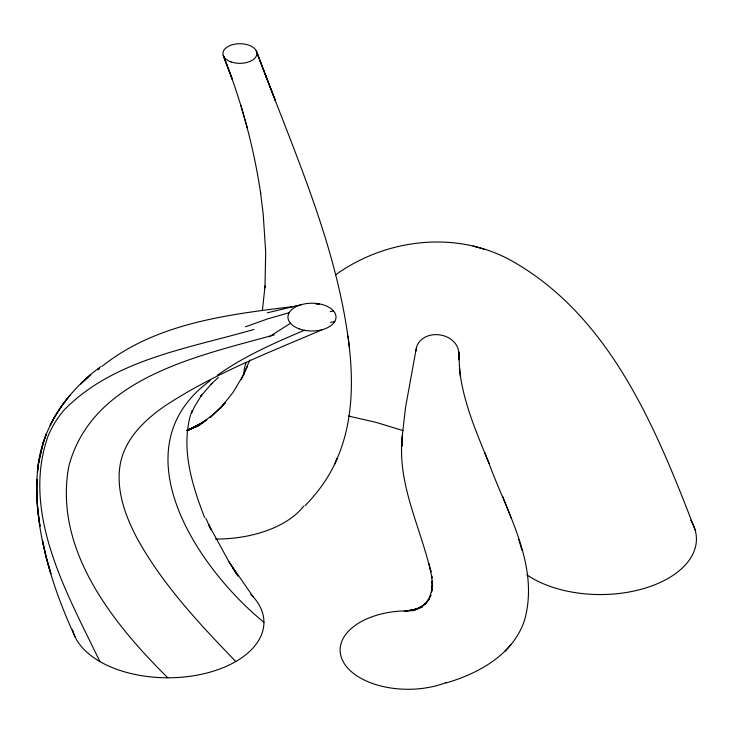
<?xml version="1.0" encoding="UTF-8"?>
<svg xmlns="http://www.w3.org/2000/svg" width="733" height="733" viewBox="0 0 733 733"><rect width="100%" height="100%" fill="white"/><g stroke="black" fill="none" stroke-linecap="round" stroke-linejoin="round"><path stroke-width="1.1" d="M458.812 353.608L458.794 359.756L458.748 351.968L459.646 369.881L459.472 368.47C462.871 401.721 476.542 432.617 488.984 463.256L484.495 452.298M404.213 611.579L418.561 608.372L413.22 609.993L422.263 606.823L416.756 609.224L426.56 603.012L420.696 607.739L429.281 599.182L426.771 602.095L430.958 594.866L429.483 597.89L432.058 588.984L431.526 591.898L432.47 583.917M431.526 591.898L432.122 581.077L432.397 583.651L431.545 575.552L431.957 577.961C422.694 530.243 396.223 485.237 402.454 435.118L401.95 446.232L402.463 434.11L405.523 407.493L416.124 349.201M262.387 310.398L265.062 285.925L264.961 287.895L265.694 252.015L263.174 213.706L260.481 192.339L260.691 193.649C253.755 146.582 241.093 100.43 223.556 56.212L232.343 79.402L223.171 55.259M190.607 414.796C180.813 449.237 192.138 485.301 204.571 517.48M190.974 413.779L192.083 410.7M249.926 359.949L242.458 376.67L233.067 392.357L222.246 405.954L225.398 402.6L210.078 417.48L221.861 406.87M334.495 464.603L337.327 457.997C330.024 475.964 318.489 491.962 304.992 505.797M191.395 413.705L194.236 407.163L201.896 394.62L200.888 396.058L211.929 383.322L211.196 384.037L218.315 377.486M336.273 460.461C353.874 421.677 353.608 377.449 347.973 336.016M241.139 379.557L247.323 366.656M445.957 682.982C478.796 673.499 513.521 654.395 524.645 619.852C539.745 565.216 506.787 512.532 488.819 462.844M505.138 651.106L510.837 644.82M97.975 369.835L99.551 368.332M213.999 413.943L201.428 423.28L206.843 419.899L187.74 430.628L203.71 422.254L186.869 430.454M100.952 366.473C66.84 391.367 40.168 429.126 37.465 472.263L38.794 461.488L43.229 442.723L38.629 462.688L38.794 461.488C35.248 482.937 36.632 504.863 39.994 526.248L37.42 506.75L36.659 489.03L36.952 479.336L36.65 489.946L36.659 489.03L37.612 508.354L37.42 506.75C39.307 529.519 44.182 551.931 50.934 573.728L45.794 555.797L42.404 540.349L46.298 557.63L45.794 555.797C52.84 583.981 63.212 611.23 75.417 637.563M210.298 380.564C116.721 448.724 198.212 568.863 263.926 622.299M102.125 366.298C156.835 322.538 229.621 314.301 296.828 306.137M217.261 375.314C244.034 356.311 274.27 342.98 304.387 330.262M269.158 336.795L290.488 323.308M335.577 274.838C386.868 237.95 458.821 229.869 514.236 262.277C611.395 318.47 656.686 429.969 695.122 529.959M197.562 425.461L203.71 422.254M412.652 610.781L421.017 606.924M186.814 430.5L200.851 424.27L187.621 429.895L198.24 426.001L187.85 429.85M245.454 326.808L267.38 318.974L289.187 312.716M322.731 329.511C269.442 352.298 214.751 373.354 166.043 405.212C144.419 419.844 123.263 440.13 119.763 467.324C116.639 491.559 125.288 515.482 136.237 536.703C161.764 583.798 198.863 623.242 235.779 661.533M187.254 430.134L191.625 428.787M254.012 329.419C188.656 348.45 113.597 359.298 63.963 410.178A100.815 98.149 54.1 0 0 48.149 435.833C20.625 513.265 67.244 593.629 99.853 661.533M267.27 312.835L301.236 304.699M274.289 334.871C197.992 356.174 92.156 377.468 68.765 466.445C53.564 549.402 112.625 623.178 167.811 677.787M330.189 311.644L333.469 310.902M330.455 322.401L334.779 321.494M410.306 610.415L415.538 609.774L405.798 610.901M316.17 304.277L319.579 303.948M348.441 416.042L375.772 422.29L403.04 430.61M484.027 249.211L473.032 246.068M253.187 596.818L228.87 561.643L208.639 524.599L211.04 529.702L205.863 518.249M228.87 561.643L236.063 573.215M232.7 567.791L237.859 576.111M502.701 496.36L511.048 517.645M256.623 51.796L266.244 77.167L256.238 50.843L275.443 100.769L265.557 75.307C299.366 164.055 338.344 252.803 349.421 348.001M522.006 550.254L518.772 539.58M247.03 127.02L247.305 127.991L240.745 104.874M429.016 563.439L431.004 571.877L430.491 569.669M459.472 368.47L460.526 377.229M250.842 594.344A96.115 55.488 0 0 1 199.147 674.754A96.115 55.488 0 0 1 72.594 629.83M416.005 351.07A21.495 17.473 8.9 0 1 439.507 334.834A21.495 17.473 8.9 0 1 458.4 356.714M446.599 682.377A67.958 39.234 0 0 1 342.76 660.854A67.958 39.234 0 0 1 411.103 610.846M244.107 374.545A67.958 39.234 0 0 1 246.306 362.496M690.697 520.201A96.115 55.488 0 0 1 648.448 587.096A96.115 55.488 0 0 1 526.935 574.901M303.682 506.137A96.115 55.488 0 0 1 215.566 539.067M45.877 435.265L42.807 444.171L46.426 433.679L45.877 435.265M54.425 417.288L50.156 425.241C55.406 414.42 62.287 404.515 69.956 395.279L62.14 405.212L54.425 417.288M82.719 381.975L80.52 384L90.269 375.058L82.719 381.975M299.082 328.805A24.024 13.872 0 0 0 335.989 317.701A24.024 13.872 0 0 0 300.869 304.8A24.024 13.872 0 0 0 299.082 328.805M231.005 61.884A16.987 9.813 0 0 0 256.88 53.802A16.987 9.813 0 0 0 231.811 44.905A16.987 9.813 0 0 0 231.005 61.884"/></g></svg>
